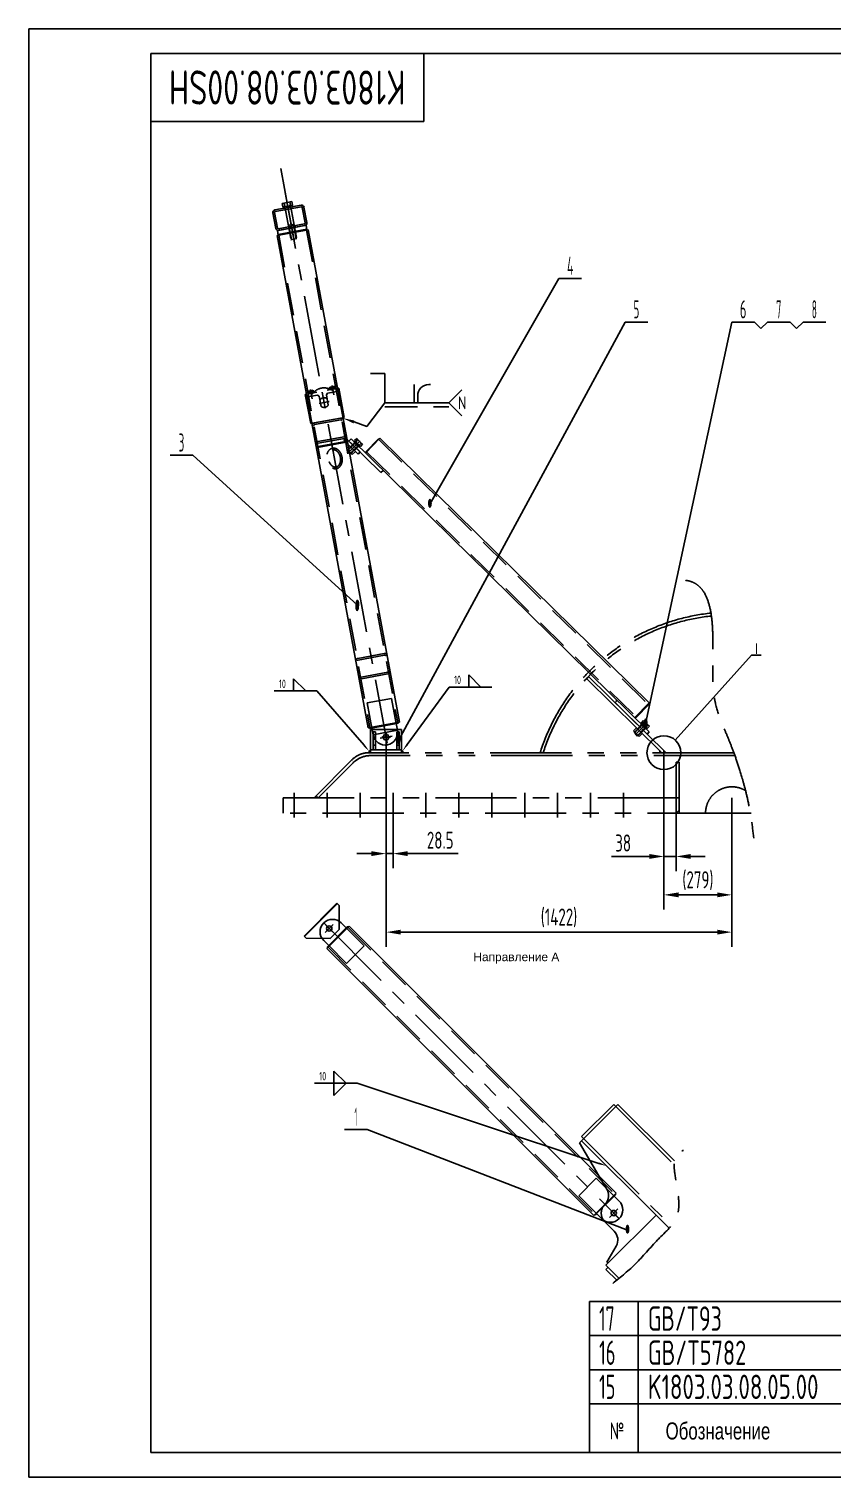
# Model space of a CAD drawing. Header units: millimetres. Extents: x 0 to 8400, y 0 to 5940.
# Drawn here: x 0 to 3296, y 0 to 5940 of the extents above; entities that cross this region are included whole.
import ezdxf
from ezdxf.enums import TextEntityAlignment as Align

# ---------------------------------------------------------------- set-up
doc = ezdxf.new("R2010")
doc.units = ezdxf.units.MM
doc.header["$LTSCALE"] = 200
for name, pattern in [('F', [0.75, 0.5, -0.25]), ('G', [2, 1.25, -0.25, 0.25, -0.25]), ('K', [2.5, 1.25, -0.25, 0.25, -0.25, 0.25, -0.25])]:
    doc.linetypes.add(name, pattern=pattern)
for name, color, linetype in [('01', 7, 'Continuous'), ('02', 1, 'Continuous'), ('04', 2, 'F'), ('05', 4, 'G'), ('07', 6, 'K'), ('08', 1, 'Continuous'), ('10', 1, 'Continuous'), ('11', 3, 'Continuous'), ('13', 3, 'Continuous')]:
    doc.layers.add(name, color=color, linetype=linetype)
doc.styles.get("Standard").update_dxf_attribs({"font": 'isocp', "width": 0.707, "bigfont": 'intecad.shx'})
doc.dimstyles.new('INTE', dxfattribs={"dimscale": 20, "dimtxt": 3.5, "dimasz": 3, "dimexe": 3, "dimexo": 0, "dimgap": 1, "dimtad": 1, "dimdec": 0, "dimdsep": 46, "dimtxsty": 'Standard', "dimcen": 0, "dimclrd": 1, "dimclre": 1, "dimclrt": 3, "dimaunit": 1, "dimadec": 0, "dimazin": 0, "dimtfac": 1, "dimtmove": 0, "dimatfit": 0, "dimfxl": 1, "dimarcsym": 0})

# ---------------------------------------------------------------- blocks, each defined once
blk = doc.blocks.new('*U2')
at = {"layer": '01'}
for p, q in [((-18, 0), (-18, 16.5)), ((-18, 16.5), (0, 16.5)), ((-18, 10), (0, 10)), ((0, 16.5), (0, 0)), ((0, -16.5), (0, 0)), ((-18, 0), (-18, -16.5)), ((-18, -10), (0, -10)), ((-18, -16.5), (0, -16.5))]:
    blk.add_line(p, q, dxfattribs=at)
at = {"layer": '05'}
blk.add_line((-19.1, 0), (1.1, 0), dxfattribs=at)
blk = doc.blocks.new('*U5')
at = {"layer": '01'}
for p, q in [((-15.1, 5), (-15.1, 0)), ((0, 5), (-15.1, 5)), ((-15.1, 0), (0, 0)), ((0, 0), (-2.9, 5)), ((0, 5), (2.9, 0)), ((0, 5), (15.1, 5)), ((15.1, 0), (0, 0)), ((15.1, 5), (15.1, 0))]:
    blk.add_line(p, q, dxfattribs=at)
at = {"layer": '05'}
blk.add_line((0, 7.1), (0, -2.1), dxfattribs=at)
blk = doc.blocks.new('*U6')
at = {"layer": '01'}
for p, q in [((-12.5, 0), (-12.5, 16.8)), ((-12.5, 16.8), (0, 16.8)), ((0, 10), (-12.5, 10)), ((-12.5, 0), (-12.5, -16.8)), ((0, 16.8), (0, 0)), ((0, 10), (50, 10)), ((0, -16.8), (0, 0)), ((7.5, 10), (7.5, 0)), ((7.5, -10), (7.5, 0)), ((50, 10), (50, 0)), ((50, -10), (50, 0)), ((0, -10), (-12.5, -10)), ((-12.5, -16.8), (0, -16.8)), ((0, -10), (50, -10))]:
    blk.add_line(p, q, dxfattribs=at)
at = {"layer": '02'}
for p, q in [((50, 8), (7.5, 8)), ((50, -8), (7.5, -8))]:
    blk.add_line(p, q, dxfattribs=at)
at = {"layer": '05'}
blk.add_line((-15.6, 0), (53.5, 0), dxfattribs=at)
blk = doc.blocks.new('*D10')
at = {"layer": '08', "color": 1, "lineweight": -2, "ltscale": 1.333333}
for p, q in [((2605.9, 2971.3), (2605.9, 2328.1)), ((2884.9, 2719.8), (2884.9, 2328.1)), ((2665.9, 2388.1), (2824.9, 2388.1))]:
    blk.add_line(p, q, dxfattribs=at)
at = {"layer": '08', "color": 1, "ltscale": 1.333333}
for points in [[(2665.9, 2398.1), (2665.9, 2378.1), (2605.9, 2388.1)], [(2824.9, 2398.1), (2824.9, 2378.1), (2884.9, 2388.1)]]:
    blk.add_solid(points, dxfattribs=at)
at = {"layer": 'Defpoints', "color": 0, "ltscale": 1.333333}
for p in [(2605.9, 2971.3), (2884.9, 2719.8), (2884.9, 2388.1)]:
    blk.add_point(p, dxfattribs=at)
at = {"layer": '08', "color": 3, "ltscale": 1.333333, "insert": (2745.4, 2446.6), "char_height": 70, "attachment_point": 5}
blk.add_mtext('(279)', dxfattribs=at)
blk = doc.blocks.new('*D11')
at = {"layer": '08', "color": 1, "lineweight": -2, "ltscale": 1.333333}
for p, q in [((2605.9, 2971.3), (2605.9, 2485.7)), ((2655.9, 2786.3), (2655.9, 2485.7)), ((2545.9, 2545.7), (2391.5, 2545.7)), ((2655.9, 2545.7), (2605.9, 2545.7)), ((2715.9, 2545.7), (2775.9, 2545.7))]:
    blk.add_line(p, q, dxfattribs=at)
at = {"layer": '08', "color": 1, "ltscale": 1.333333}
for points in [[(2545.9, 2555.7), (2545.9, 2535.7), (2605.9, 2545.7)], [(2715.9, 2555.7), (2715.9, 2535.7), (2655.9, 2545.7)]]:
    blk.add_solid(points, dxfattribs=at)
at = {"layer": 'Defpoints', "color": 0, "ltscale": 1.333333}
for p in [(2605.9, 2971.3), (2655.9, 2786.3), (2605.9, 2545.7)]:
    blk.add_point(p, dxfattribs=at)
at = {"layer": '08', "color": 3, "ltscale": 1.333333, "insert": (2438.7, 2600.7), "char_height": 70, "attachment_point": 5}
blk.add_mtext('38', dxfattribs=at)
blk = doc.blocks.new('*U13', base_point=(4746.3, 796.5))
at = {"layer": '01'}
for points in [[(3625.3, 1185.9), (3675.3, 1135.9), (3625.3, 1135.9)], [(3625.3, 1085.9), (3675.3, 1135.9), (3625.3, 1135.9)]]:
    blk.add_lwpolyline(points, close=True, dxfattribs=at)
at = {"layer": '02'}
blk.add_lwpolyline([(4713.1, 807.5), (3720.3, 1135.9), (3545.3, 1135.9)], dxfattribs=at)
blk.add_lwpolyline([(4746.3, 796.5, 0, 8, 0), (4713.1, 807.5, 8, 8, 0)], format="xyseb", dxfattribs=at)
at = {"layer": '13', "width": 0.707}
blk.add_text('10', height=35, dxfattribs=at).set_placement((3565.3, 1147.4))
blk = doc.blocks.new('*U14', base_point=(1443.9, 2796.7))
at = {"layer": '01'}
blk.add_lwpolyline([(1716.8, 3110.7), (1766.8, 3060.7), (1716.8, 3060.7)], close=True, dxfattribs=at)
at = {"layer": '02'}
blk.add_lwpolyline([(1464.5, 2825), (1636.8, 3060.7), (1811.8, 3060.7)], dxfattribs=at)
blk.add_lwpolyline([(1443.9, 2796.7, 0, 8, 0), (1464.5, 2825, 8, 8, 0)], format="xyseb", dxfattribs=at)
at = {"layer": '13', "width": 0.707}
blk.add_text('10', height=35, dxfattribs=at).set_placement((1656.8, 3072.2))
blk = doc.blocks.new('*U15', base_point=(1310.4, 2795.1))
at = {"layer": '01'}
blk.add_lwpolyline([(998, 3094.7), (1048, 3044.7), (998, 3044.7)], close=True, dxfattribs=at)
at = {"layer": '02'}
blk.add_lwpolyline([(1287.4, 2821.5), (1093, 3044.7), (918, 3044.7)], dxfattribs=at)
blk.add_lwpolyline([(1310.4, 2795.1, 0, 8, 0), (1287.4, 2821.5, 8, 8, 0)], format="xyseb", dxfattribs=at)
at = {"layer": '13', "width": 0.707}
blk.add_text('10', height=35, dxfattribs=at).set_placement((938, 3056.2))
blk = doc.blocks.new('*D16')
at = {"layer": '08', "color": 1, "lineweight": -2, "ltscale": 1.333333}
for p, q in [((1465.7, 2971.3), (1465.7, 2175.2)), ((2884.9, 2698.3), (2884.9, 2175.2)), ((1525.7, 2235.2), (2824.9, 2235.2))]:
    blk.add_line(p, q, dxfattribs=at)
at = {"layer": '08', "color": 1, "ltscale": 1.333333}
for points in [[(1525.7, 2245.2), (1525.7, 2225.2), (1465.7, 2235.2)], [(2824.9, 2245.2), (2824.9, 2225.2), (2884.9, 2235.2)]]:
    blk.add_solid(points, dxfattribs=at)
at = {"layer": 'Defpoints', "color": 0, "ltscale": 1.333333}
for p in [(1465.7, 2971.3), (2884.9, 2698.3), (2884.9, 2235.2)]:
    blk.add_point(p, dxfattribs=at)
at = {"layer": '08', "color": 3, "ltscale": 1.333333, "insert": (2175.3, 2293.7), "char_height": 70, "attachment_point": 5}
blk.add_mtext('(1422)', dxfattribs=at)
blk = doc.blocks.new('*D17')
at = {"layer": '08', "color": 1, "lineweight": -2, "ltscale": 1.333333}
for p, q in [((1465.7, 3035), (1465.7, 2497.3)), ((1494.2, 2723.3), (1494.2, 2497.3)), ((1405.7, 2557.3), (1345.7, 2557.3)), ((1465.7, 2557.3), (1494.2, 2557.3)), ((1554.2, 2557.3), (1761.5, 2557.3))]:
    blk.add_line(p, q, dxfattribs=at)
at = {"layer": '08', "color": 1, "ltscale": 1.333333}
for points in [[(1405.7, 2567.3), (1405.7, 2547.3), (1465.7, 2557.3)], [(1554.2, 2567.3), (1554.2, 2547.3), (1494.2, 2557.3)]]:
    blk.add_solid(points, dxfattribs=at)
at = {"layer": 'Defpoints', "color": 0, "ltscale": 1.333333}
for p in [(1465.7, 3035), (1494.2, 2723.3), (1494.2, 2557.3)]:
    blk.add_point(p, dxfattribs=at)
at = {"layer": '08', "color": 3, "ltscale": 1.333333, "insert": (1687.9, 2612.3), "char_height": 70, "attachment_point": 5}
blk.add_mtext('28.5', dxfattribs=at)
blk = doc.blocks.new('*U63')
at = {"layer": '01'}
for p, q in [((-18.3, 6), (-18.3, 0)), ((0, 6), (-18.3, 6)), ((-18.3, 0), (0, 0)), ((0, 0), (-3.5, 6)), ((0, 6), (3.5, 0)), ((0, 6), (18.3, 6)), ((18.3, 0), (0, 0)), ((18.3, 6), (18.3, 0))]:
    blk.add_line(p, q, dxfattribs=at)
at = {"layer": '05'}
blk.add_line((0, 8.1), (0, -2.1), dxfattribs=at)
blk = doc.blocks.new('*U64', base_point=(251.96, 168.31))
at = {"layer": '01'}
for p, q in [((251.96, 168.31), (251.96, 182.31)), ((195.96, 168.31), (251.96, 168.31))]:
    blk.add_line(p, q, dxfattribs=at)
blk = doc.blocks.new('*U65')
at = {"layer": '01'}
for points in [[(415, 292), (25, 292)], [(25, 292), (25, 5)], [(25, 5), (415, 5)]]:
    blk.add_lwpolyline(points, dxfattribs=at)
at = {"layer": '02'}
for points in [[(420, 297), (0, 297)], [(0, 297), (0, 0)], [(0, 0), (420, 0)]]:
    blk.add_lwpolyline(points, dxfattribs=at)
blk = doc.blocks.new('*U82')
at = {"layer": '01'}
for p, q in [((0, -140), (0, 0)), ((2400, -140), (2400, 0))]:
    blk.add_line(p, q, dxfattribs=at)
at = {"layer": '02'}
for p, q in [((0, 0), (200, 0)), ((200, -140), (200, 0)), ((200, 0), (1040, 0)), ((1040, -140), (1040, 0)), ((1040, 0), (1820, 0)), ((1820, -140), (1820, 0)), ((1820, 0), (2020, 0)), ((2020, -140), (2020, 0)), ((2020, 0), (2400, 0))]:
    blk.add_line(p, q, dxfattribs=at)
blk = doc.blocks.new('*U83')
at = {"layer": '01'}
for p, q in [((0, -140), (0, 0)), ((2400, -140), (2400, 0))]:
    blk.add_line(p, q, dxfattribs=at)
at = {"layer": '02'}
for p, q in [((0, 0), (200, 0)), ((200, -140), (200, 0)), ((200, 0), (1040, 0)), ((1040, -140), (1040, 0)), ((1040, 0), (1820, 0)), ((1820, -140), (1820, 0)), ((1820, 0), (2020, 0)), ((2020, -140), (2020, 0)), ((2020, 0), (2400, 0))]:
    blk.add_line(p, q, dxfattribs=at)
blk = doc.blocks.new('*U84')
at = {"layer": '01'}
for p, q in [((0, -140), (0, 0)), ((0, 0), (200, 0)), ((200, 0), (1040, 0)), ((1040, 0), (1820, 0)), ((1820, 0), (2020, 0)), ((2020, 0), (2400, 0)), ((2400, -140), (2400, 0))]:
    blk.add_line(p, q, dxfattribs=at)
at = {"layer": '02'}
for p, q in [((200, -140), (200, 0)), ((1040, -140), (1040, 0)), ((1820, -140), (1820, 0)), ((2020, -140), (2020, 0))]:
    blk.add_line(p, q, dxfattribs=at)

msp = doc.modelspace()

# ---------------------------------------------------------------- hatches: boundary and pattern name
at = {"layer": '10', "ltscale": 1.333333}
h = msp.add_hatch(color=256, dxfattribs=at)
h.paths.add_polyline_path([(1383.8, 4207.3), (1386, 4205.2), (1383.9, 4203.1)])
h.paths.add_polyline_path([(1433.6, 4257.9), (1437.8, 4258), (1435.7, 4255.8)])
h.paths.add_polyline_path([(1451, 4127.3), (1453.1, 4129.4), (1455.2, 4127.3)])
h = msp.add_hatch(color=256, dxfattribs=at)
h.paths.add_polyline_path([(2413.8, 3185.3), (2411.7, 3183.1), (2411.7, 3187.4)])
h.paths.add_polyline_path([(2488.7, 3117.3), (2490.8, 3119.5), (2492.9, 3117.4)])
h.paths.add_polyline_path([(2540.5, 3170.1), (2542.6, 3172.3), (2542.7, 3168)])
h = msp.add_hatch(color=256, dxfattribs=at)
h.paths.add_polyline_path([(1539.2, 2971.3), (1529.2, 2981.5), (1529.2, 2971.3)])
h.paths.add_polyline_path([(1392.2, 2971.2, -0.010476), (1396.3, 2971.3), (1402.2, 2971.3), (1402.2, 2981.5)])
h = msp.add_hatch(color=256, dxfattribs=at)
h.paths.add_polyline_path([(2605.8, 2979.8), (2605.9, 2971.3), (2614.5, 2971.3)])
h.paths.add_polyline_path([(2588.8, 2971.3), (2597.4, 2971.3), (2588.7, 2979.8)])
h = msp.add_hatch(color=256, dxfattribs=at)
h.paths.add_polyline_path([(1309.4, 2255.1), (1311.5, 2257.2), (1307.3, 2257.2)])
h.paths.add_polyline_path([(1225.3, 2170.9), (1227.4, 2173.1), (1225.3, 2175.2)])
h = msp.add_hatch(color=256, dxfattribs=at)
h.paths.add_polyline_path([(2406.8, 1157.7), (2406.8, 1161.9), (2404.7, 1159.8)])
h.paths.add_polyline_path([(2322.7, 1077.8), (2320.6, 1075.6), (2324.8, 1075.6)])

# ---------------------------------------------------------------- linework, layer by layer
at = {"ltscale": 1.333333}
for p, q in [((1018.2, 5092.9), (1146, 5116.6)), ((1019.6, 5113), (1137.6, 5134.8)), ((1019.6, 5113), (1023.1, 5093.8)), ((1022.5, 5097.2), (1140.5, 5119.1)), ((1137.6, 5134.8), (1141.1, 5115.7)), ((1146, 5116.6), (1520.4, 3097)), ((1018.2, 5092.9), (1392.5, 3073.3)), ((1179, 4225.7), (1306.8, 4249.4)), ((1183.9, 4226.6), (1184.5, 4223.1)), ((1184.5, 4223.1), (1302.5, 4245)), ((1301.9, 4248.4), (1302.5, 4245)), ((1305.2, 4257.9), (1359.1, 4205)), ((1309, 4237.4), (1350.7, 4196.4)), ((1359.1, 4205), (1350.7, 4196.4)), ((2289.3, 3274), (2297.7, 3282.6)), ((2289.3, 3274), (2597.4, 2971.2)), ((2297.7, 3282.6), (2614.5, 2971.3)), ((1392.5, 3073.3), (1520.4, 3097)), ((1398.1, 3070.8), (1516.1, 3092.6)), ((1512.4, 3063), (1507.2, 3091)), ((1516.1, 3092.6), (1515.4, 3096.1)), ((1398.1, 3070.8), (1397.5, 3074.2)), ((1402.2, 3066.5), (1402.2, 2971.3)), ((1412.1, 3044.4), (1406.9, 3072.4)), ((1412.1, 3044.4), (1512.4, 3063)), ((1459.4, 3046), (1453, 3035)), ((1459.4, 3024), (1453, 3035)), ((1459.4, 3046), (1472.1, 3046)), ((1472.1, 3046), (1478.4, 3035)), ((1472.1, 3024), (1478.4, 3035)), ((1529.2, 3066.5), (1529.2, 2971.3)), ((1459.4, 3024), (1472.1, 3024)), ((2588.8, 2971.3), (2588.7, 2979.8)), ((2605.9, 2971.3), (2597.4, 2971.2)), ((2605.9, 2971.3), (2605.8, 2979.8)), ((1129.1, 2219), (1263.4, 2353.4)), ((1265.6, 2351.3), (1131.2, 2216.9)), ((1272.6, 2344.2), (1273, 2245.5)), ((1138.3, 2209.8), (1236.9, 2209.5)), ((1236.9, 2209.5), (1273, 2245.5)), ((2268.2, 1379.7), (2259, 1370.5)), ((2259, 1370.5), (2339.4, 1235)), ((2268.2, 1379.7), (2573.7, 1074.2)), ((2573.7, 1074.2), (2376.4, 876.9)), ((2363.7, 1046.6), (2401.9, 1008.5)), ((2371.5, 881.9), (2409.7, 947.2)), ((2371.5, 881.9), (2376.4, 876.9))]:
    msp.add_line(p, q, dxfattribs=at)
for centre in [(1465.7, 3035), (1465.7, 3035), (1232.3, 2250.1), (2399.8, 1082.7)]:
    msp.add_circle(centre, 11, dxfattribs=at)
for centre, radius, start, end in [((1462.3, 3053.7), 51, 190.5, 10.5), ((2366.2, 972.8), 50.5, 329.64089, 45)]:
    msp.add_arc(centre, radius, start, end, dxfattribs=at)
at = {"layer": '01', "ltscale": 1.333333}
for p, q in [((1059.3, 5228.1), (1039.8, 5224.5)), ((1059.3, 5228.1), (1078.7, 5231.7)), ((1073.8, 5215.6), (1071.1, 5230.3)), ((1078.7, 5231.7), (1081.4, 5217)), ((1001, 5185.8), (1012.8, 5121.9)), ((1019.7, 5123.2), (1007.9, 5187.1)), ((1039.8, 5224.5), (1042.6, 5209.8)), ((1042.6, 5209.8), (1062, 5213.4)), ((1050.2, 5211.2), (1047.5, 5226)), ((1081.4, 5217), (1062, 5213.4)), ((1133.8, 5144.3), (1121.9, 5208.2)), ((1140.7, 5145.6), (1128.8, 5209.5)), ((1460.7, 4526.4), (1402.3, 4526.4)), ((1460.7, 4406.2), (1460.7, 4526.4)), ((1580.7, 4481.2), (1580.7, 4406.2)), ((1311.2, 4225.4), (1316.1, 4230.4)), ((1341, 4246.5), (1312.7, 4217.6)), ((1337.5, 4243), (1312.7, 4217.6)), ((1312.7, 4217.6), (1320.7, 4225.8)), ((1313.4, 4249.8), (1321.9, 4258.4)), ((1313.4, 4249.8), (1444.7, 4120.9)), ((1316.1, 4230.4), (1327.9, 4218.8)), ((1355.3, 4232.5), (1320.3, 4196.8)), ((1321.9, 4258.4), (2545.1, 3056.3)), ((1339.6, 4207.3), (1327.9, 4218.8)), ((1332.7, 4247.7), (1344.7, 4235.9)), ((1335.8, 4241.2), (1342.9, 4234.2)), ((1345, 4260.2), (1336.2, 4251.3)), ((1336.2, 4251.3), (1348.2, 4239.5)), ((1341, 4246.5), (1349.8, 4255.4)), ((1350.1, 4227.2), (1342.9, 4234.2)), ((1356.6, 4224.2), (1344.7, 4235.9)), ((1356.9, 4248.4), (1345, 4260.2)), ((1360.1, 4227.8), (1348.2, 4239.5)), ((1355.3, 4232.5), (1364.1, 4241.4)), ((1356.9, 4248.4), (1368.9, 4236.7)), ((1368.9, 4236.7), (1360.1, 4227.8)), ((1381.1, 4200.2), (1440.6, 4260.8)), ((1383.8, 4207.3), (1433.6, 4257.9)), ((1437.8, 4258), (1433.6, 4257.9)), ((1433.6, 4257.9), (1435.7, 4255.8)), ((1440.6, 4260.8), (2545.5, 3175.1)), ((1440.6, 4260.8), (2545.5, 3175.1)), ((1315.2, 4206), (1314.7, 4206.5)), ((1315.2, 4206), (1327, 4194.4)), ((1320.3, 4196.8), (1315.7, 4201.4)), ((1322.4, 4199), (1335, 4211.8)), ((1327, 4194.4), (1339.6, 4207.3)), ((1383.8, 4207.3), (1386, 4205.2)), ((1383.9, 4203.1), (1383.8, 4207.3)), ((1444.7, 4120.9), (1453.1, 4129.4)), ((1451, 4127.3), (1455.2, 4127.3)), ((2405.4, 3176.7), (2413.8, 3185.3)), ((2536.7, 3047.8), (2405.4, 3176.7)), ((2411.7, 3183.1), (2411.7, 3187.4)), ((2485.9, 3114.5), (2545.5, 3175.1)), ((2492.9, 3117.4), (2542.7, 3168)), ((2542.7, 3168), (2540.5, 3170.1)), ((2542.6, 3172.3), (2542.7, 3168)), ((2488.7, 3117.3), (2492.9, 3117.4)), ((2492.9, 3117.4), (2490.8, 3119.5)), ((1402.2, 3066.5), (1408, 3066.5)), ((1511.8, 3066.5), (1529.2, 3066.5)), ((2536.7, 3047.8), (2545.1, 3056.3)), ((1402.2, 2971.3), (1529.2, 2971.3)), ((1263.4, 2353.4), (1272.6, 2344.2)), ((1281.8, 2272.8), (1302.3, 2252.3)), ((1302.3, 2252.3), (1307.3, 2257.2)), ((1314.3, 2260), (1304.4, 2250.1)), ((1311.5, 2257.2), (1307.3, 2257.2)), ((1307.3, 2257.2), (1309.4, 2255.1)), ((1314.3, 2260), (2409.7, 1164.7)), ((1129.1, 2219), (1138.3, 2209.8)), ((1230.2, 2180.1), (1209.7, 2200.6)), ((1232.3, 2178), (1222.4, 2168.1)), ((1222.4, 2168.1), (2317.7, 1072.8)), ((1230.2, 2180.1), (1225.3, 2175.2)), ((1225.3, 2175.2), (1225.3, 2170.9)), ((1225.3, 2175.2), (1227.4, 2173.1)), ((2317.7, 1072.8), (2409.7, 1164.7)), ((2409.7, 1164.7), (2399.8, 1154.8)), ((2401.9, 1152.7), (2406.8, 1157.7)), ((2422.4, 1132.2), (2401.9, 1152.7)), ((2406.8, 1157.7), (2404.7, 1159.8)), ((2406.8, 1161.9), (2406.8, 1157.7)), ((2327.6, 1082.7), (2317.7, 1072.8)), ((2324.8, 1075.6), (2320.6, 1075.6)), ((2324.8, 1075.6), (2322.7, 1077.8)), ((2329.8, 1080.6), (2324.8, 1075.6)), ((2329.8, 1080.6), (2350.3, 1060.1))]:
    msp.add_line(p, q, dxfattribs=at)
at = {"layer": '01', "color": 7, "linetype": 'Continuous', "ltscale": 1.333333}
for p, q in [((1009, 5197.5), (1117.2, 5217.5)), ((1010.3, 5190.6), (1118.4, 5210.6)), ((1023.2, 5120.8), (1131.4, 5140.8)), ((1024.5, 5113.9), (1132.7, 5133.9)), ((1230.2, 2180.1), (1302.3, 2252.3)), ((1232.3, 2178), (1304.4, 2250.1)), ((2329.8, 1080.6), (2401.9, 1152.7))]:
    msp.add_line(p, q, dxfattribs=at)
at = {"layer": '01'}
for p, q in [((2300, 300), (4700, 300)), ((2300, 300), (2300, 100)), ((2500, 300), (2500, 100))]:
    msp.add_line(p, q, dxfattribs=at)
at = {"layer": '01', "ltscale": 1.333333}
msp.add_lwpolyline([(1595.7, 4406.2), (1595.7, 4436.2, -0.414214), (1640.7, 4481.2), (1648.2, 4481.2)], format="xyb", dxfattribs=at)
for centre in [(1232.3, 2250.1), (2399.8, 1082.7)]:
    msp.add_circle(centre, 11, dxfattribs=at)
at = {"layer": '01', "color": 7, "linetype": 'Continuous', "ltscale": 1.333333}
for centre, radius, start, end in [((1010.8, 5187.6), 10, 100.5, 190.5), ((1010.8, 5187.6), 3, 100.5, 190.5), ((1119, 5207.7), 10, 10.5, 100.5), ((1119, 5207.7), 3, 10.5, 100.5), ((1022.7, 5123.7), 10, 190.5, 280.5), ((1022.7, 5123.7), 3, 190.5, 280.5), ((1130.8, 5143.8), 3, 280.5, 10.5), ((1130.8, 5143.8), 10, 280.5, 10.5)]:
    msp.add_arc(centre, radius, start, end, dxfattribs=at)
at = {"layer": '01', "ltscale": 1.333333}
for centre, start, end in [((1245.8, 2236.7), 45, 225), ((2386.3, 1096.1), 225, 45), ((2399.8, 1082.7), 214.26455, 225)]:
    msp.add_arc(centre, 51, start, end, dxfattribs=at)
at = {"layer": '02', "ltscale": 1.333333}
for p, q in [((1645.5, 3990.4), (2174.9, 4916.7)), ((2267.9, 4916.7), (2174.9, 4916.7)), ((1517.2, 3021.3), (2446.7, 4737.8)), ((2446.7, 4737.8), (2539.7, 4737.8)), ((2531, 3089.3), (2884.8, 4737.8)), ((2884.8, 4737.8), (2977.8, 4737.8)), ((2977.8, 4737.8), (3004.3, 4711.3)), ((3004.3, 4711.3), (3030.8, 4737.8)), ((3030.8, 4737.8), (3123.8, 4737.8)), ((3123.8, 4737.8), (3150.3, 4711.3)), ((3150.3, 4711.3), (3176.8, 4737.8)), ((3176.8, 4737.8), (3269.8, 4737.8)), ((1307.4, 4209.5), (1337.2, 4239.8)), ((1318.8, 4198.2), (1348.6, 4228.6)), ((672.5, 4191.5), (579.5, 4191.5)), ((1348, 3576.8), (672.5, 4191.5)), ((2652.3, 3022.9), (2965.6, 3371)), ((2965.6, 3371), (3005.6, 3371)), ((1388.1, 1425.6), (1295.1, 1425.6)), ((2456.5, 1012.9), (1388.1, 1425.6))]:
    msp.add_line(p, q, dxfattribs=at)
for points in [[(1776.2, 4459.2), (1723.2, 4406.2), (1776.2, 4353.1)], [(1334.1, 4327.8), (1386.3, 4309.7), (1460.7, 4406.2), (1723.2, 4406.2)]]:
    msp.add_lwpolyline(points, dxfattribs=at)
msp.add_lwpolyline([(1284.5, 4344.9, 0, 12, 0), (1334.1, 4327.8, 12, 12, 0)], format="xyseb", dxfattribs=at)
msp.add_circle((2605.9, 2971.3), 69.4, dxfattribs=at)
at = {"layer": '04', "color": 2, "linetype": 'F', "ltscale": 1.333333}
for p, q in [((1050.2, 5211.2), (1075.3, 5075.6)), ((1073.8, 5215.6), (1098.9, 5080)), ((1064.4, 5134.6), (1076.2, 5136.8)), ((1077.7, 5076), (1066.8, 5135)), ((1088, 5139), (1076.2, 5136.8)), ((1096.6, 5079.5), (1085.6, 5138.5)), ((1075.3, 5075.6), (1087.1, 5077.8)), ((1098.9, 5080), (1087.1, 5077.8)), ((1156.6, 4456), (1146.8, 4454.2)), ((1156.6, 4456), (1166.4, 4457.9)), ((1163.9, 4449.8), (1162.5, 4457.1)), ((1166.4, 4457.9), (1167.8, 4450.5)), ((1223.4, 4457.7), (1271.6, 4466.6)), ((1245.1, 4472.4), (1235.2, 4470.6)), ((1235.2, 4470.6), (1236.6, 4463.2)), ((1236.6, 4463.2), (1246.5, 4465.1)), ((1246.5, 4465.1), (1237.4, 4463.4)), ((1237.4, 4463.4), (1238, 4460.3)), ((1238, 4460.3), (1247, 4462)), ((1240.6, 4464), (1239.2, 4471.4)), ((1247, 4462), (1244.7, 4464.7)), ((1245.1, 4472.4), (1254.9, 4474.3)), ((1256.3, 4466.9), (1246.5, 4465.1)), ((1246.5, 4465.1), (1255.5, 4466.7)), ((1246.5, 4465.1), (1248.8, 4462.4)), ((1256.1, 4463.7), (1247, 4462)), ((1252.4, 4466.2), (1251, 4473.5)), ((1254.9, 4474.3), (1256.3, 4466.9)), ((1255.5, 4466.7), (1256.1, 4463.7)), ((1293.8, 4346.6), (1271.6, 4466.6)), ((1133.9, 4441.1), (1182.1, 4450)), ((1156.2, 4321.1), (1133.9, 4441.1)), ((1136.1, 4429.3), (1184.3, 4438.2)), ((1146.8, 4454.2), (1148.1, 4446.8)), ((1148.1, 4446.8), (1158, 4448.7)), ((1158, 4448.7), (1148.9, 4447)), ((1148.9, 4447), (1149.5, 4443.9)), ((1149.5, 4443.9), (1158.5, 4445.6)), ((1152.1, 4447.6), (1150.7, 4455)), ((1158, 4448.7), (1156.8, 4445.3)), ((1167.8, 4450.5), (1158, 4448.7)), ((1158, 4448.7), (1167, 4450.3)), ((1158.5, 4445.6), (1159.7, 4449)), ((1167.6, 4447.3), (1158.5, 4445.6)), ((1167, 4450.3), (1167.6, 4447.3)), ((1191.3, 4433.4), (1184.3, 4438.2)), ((1191.3, 4433.4), (1199, 4391.9)), ((1191.4, 4403.9), (1231.5, 4411.3)), ((1220.8, 4438.9), (1225.6, 4445.9)), ((1220.8, 4438.9), (1228.5, 4397.4)), ((1225.6, 4445.9), (1273.8, 4454.8)), ((1156.2, 4321.1), (1293.8, 4346.6)), ((1170.9, 4323.8), (1279.1, 4343.9)), ((1172.2, 4317), (1280.4, 4337)), ((1172.2, 4317), (1280.4, 4337)), ((1302.3, 2252.3), (1375.9, 2178.7)), ((1303.7, 2106.6), (1230.2, 2180.1)), ((1375.9, 2178.7), (1303.7, 2106.6)), ((2328.3, 1226.2), (2256.2, 1154.1)), ((2401.9, 1152.7), (2328.3, 1226.2)), ((2256.2, 1154.1), (2329.8, 1080.6))]:
    msp.add_line(p, q, dxfattribs=at)
at = {"layer": '04', "ltscale": 1.333333}
for p, q in [((1139.2, 5115.3), (1513.5, 3095.7)), ((1025.1, 5094.2), (1399.4, 3074.6)), ((1460.7, 4390.4), (1723.2, 4390.4)), ((1185.1, 4247.1), (1293.3, 4267.2)), ((1186.4, 4240.3), (1294.6, 4260.3)), ((1293.6, 4252.5), (1295.7, 4258.9)), ((1293.6, 4252.5), (1309, 4237.4)), ((1299.9, 4263.1), (1295.7, 4258.9)), ((1299.9, 4263.1), (1305.2, 4257.9)), ((1303.5, 4217.5), (1311.2, 4225.4)), ((1303.5, 4217.5), (1314.7, 4206.5)), ((1312.7, 4217.6), (1306, 4210.9)), ((1435.7, 4255.8), (2540.5, 3170.1)), ((1306, 4210.9), (1313.1, 4203.9)), ((1313.1, 4203.9), (1315.7, 4201.4)), ((1386, 4205.2), (2490.8, 3119.5)), ((1349.9, 3358.3), (1458, 3378.3)), ((1351.2, 3351.4), (1459.3, 3371.5)), ((1364.1, 3281.6), (1472.3, 3301.6)), ((1365.4, 3274.7), (1473.5, 3294.8)), ((1387.9, 3175.1), (1488.2, 3193.7)), ((1387.9, 3175.1), (1406.9, 3072.4)), ((1507.2, 3091), (1488.2, 3193.7)), ((1408, 3066.5), (1511.8, 3066.5)), ((1412.2, 3056.5), (1412.2, 2983.5)), ((1412.2, 3056.5), (1422.2, 3056.5)), ((1422.2, 3056.5), (1422.2, 2983.5)), ((1509.2, 3056.5), (1519.2, 3056.5)), ((1509.2, 3056.5), (1509.2, 2983.5)), ((1519.2, 3056.5), (1519.2, 2983.5)), ((2497.6, 3069.3), (2506, 3077.9)), ((2506, 3077.9), (2514.4, 3086.5)), ((2513.3, 3053.9), (2521.7, 3062.5)), ((2521.7, 3062.5), (2530.1, 3071)), ((1402.2, 2983.5), (1529.2, 2983.5)), ((1412.2, 3002.5), (1422.2, 3002.5)), ((1509.2, 3002.5), (1519.2, 3002.5)), ((1309.4, 2255.1), (2404.7, 1159.8)), ((1227.4, 2173.1), (2322.7, 1077.8)), ((2339.4, 1235), (2371.5, 1180.8)), ((2327.6, 1082.7), (2399.8, 1154.8))]:
    msp.add_line(p, q, dxfattribs=at)
at = {"layer": '04', "color": 2, "linetype": 'F', "ltscale": 1.333333}
for centre, radius, start, end in [((1211.4, 4407.3), 60.5, 46.20153, 154.79847), ((1211.3, 4407.6), 20, 51.83397, 149.01484), ((1211.3, 4407.6), 20, 231.98516, 329.16603), ((1280.9, 4334.1), 10, 10.5, 100.5), ((1280.9, 4334.1), 10, 10.5, 100.5), ((1280.9, 4334.1), 3, 10.5, 100.5), ((1280.9, 4334.1), 3, 10.5, 100.5), ((1172.8, 4314), 10, 100.5, 190.5), ((1172.8, 4314), 10, 100.5, 190.5), ((1172.8, 4314), 3, 100.5, 190.5), ((1172.8, 4314), 3, 100.5, 190.5)]:
    msp.add_arc(centre, radius, start, end, dxfattribs=at)
at = {"layer": '04', "ltscale": 1.333333}
for centre, radius, start, end in [((1184.6, 4250.1), 10, 190.5, 280.5), ((1184.6, 4250.1), 3, 190.5, 280.5), ((1292.8, 4270.1), 3, 280.5, 10.5), ((1292.8, 4270.1), 10, 280.5, 10.5), ((1351.7, 3348.5), 10, 100.5, 190.5), ((1351.7, 3348.5), 3, 100.5, 190.5), ((1459.9, 3368.5), 10, 10.5, 100.5), ((1459.9, 3368.5), 3, 10.5, 100.5), ((1363.6, 3284.5), 10, 190.5, 280.5), ((1363.6, 3284.5), 3, 190.5, 280.5), ((1471.7, 3304.6), 3, 280.5, 10.5), ((1471.7, 3304.6), 10, 280.5, 10.5), ((2327.6, 1154.8), 51, 315, 30.666), ((2399.8, 1082.7), 51, 135, 214.26455)]:
    msp.add_arc(centre, radius, start, end, dxfattribs=at)
msp.add_ellipse((1253.8, 4178.3), major_axis=(-7.8, 42), ratio=0.73889, dxfattribs=at)
msp.add_open_spline([(1247.3, 4213.4), (1245.7, 4213.1), (1244.1, 4212.5), (1241, 4210.9), (1239.5, 4209.8), (1236.6, 4207), (1235.3, 4205.4), (1233, 4201.6), (1231.9, 4199.4), (1230.3, 4194.7), (1229.7, 4192.1), (1228.9, 4186.8), (1228.8, 4184), (1229, 4178.4), (1229.3, 4175.5), (1230.5, 4169.9), (1231.3, 4167.1), (1233.4, 4161.9), (1234.6, 4159.5), (1237.4, 4155), (1239, 4152.9), (1242.3, 4149.4), (1244.1, 4147.9), (1247.6, 4145.5), (1249.5, 4144.5), (1253.1, 4143.3), (1254.9, 4142.9), (1258.3, 4142.8), (1260, 4143), (1263.3, 4143.9), (1264.8, 4144.5), (1267.9, 4146.5), (1269.4, 4147.7), (1272.1, 4150.7), (1273.4, 4152.5), (1275.5, 4156.6), (1276.5, 4158.9), (1277.9, 4163.8), (1278.4, 4166.4), (1278.9, 4171.9), (1278.9, 4174.7), (1278.5, 4180.3), (1278, 4183.2), (1276.6, 4188.7), (1275.7, 4191.4), (1273.4, 4196.5), (1272.1, 4198.8), (1269.1, 4203.1), (1267.5, 4205), (1264.1, 4208.3), (1262.3, 4209.7), (1258.6, 4211.8), (1256.8, 4212.5), (1253.2, 4213.5), (1251.5, 4213.7), (1249, 4213.6), (1248.1, 4213.5), (1247.3, 4213.4)], degree=3, knots=[0, 0, 0, 0, 0.228596, 0.228596, 0.457192, 0.457192, 0.685788, 0.685788, 0.914384, 0.914384, 1.142979, 1.142979, 1.371575, 1.371575, 1.600171, 1.600171, 1.828767, 1.828767, 2.057363, 2.057363, 2.285959, 2.285959, 2.514555, 2.514555, 2.743151, 2.743151, 2.971747, 2.971747, 3.200342, 3.200342, 3.428938, 3.428938, 3.657534, 3.657534, 3.88613, 3.88613, 4.114726, 4.114726, 4.343322, 4.343322, 4.571918, 4.571918, 4.800514, 4.800514, 5.02911, 5.02911, 5.257706, 5.257706, 5.486301, 5.486301, 5.714897, 5.714897, 5.943493, 5.943493, 6.172089, 6.172089, 6.283185, 6.283185, 6.283185, 6.283185], dxfattribs=at)
at = {"layer": '05', "ltscale": 1.333333}
for p, q in [((1033.4, 5367.8), (1470.2, 3010.7)), ((1051.7, 5268.8), (1087.9, 5073.7)), ((1058.7, 5231.2), (1087.8, 5074.3)), ((1155.7, 4460.8), (1162.7, 4423.1)), ((1244.2, 4477.2), (1251.2, 4439.5)), ((1359.1, 4250.6), (1310.6, 4201.3)), ((1314.5, 4205.2), (1328.6, 4219.6)), ((1340.2, 4231.4), (1323.7, 4214.6)), ((1328.3, 4219.3), (1353.9, 4245.3)), ((1441.5, 3030.5), (1490, 3039.5)), ((1447.7, 3035), (1483.7, 3035)), ((1465.7, 3053), (1465.7, 3017)), ((2498.1, 3054.2), (2520.1, 3076.6)), ((2505.9, 3062.1), (2531.4, 3088.1)), ((1465.7, 3017), (1465.7, 2971.3)), ((1088.9, 2806.8), (1088.9, 2705.2)), ((1224, 2806.8), (1224, 2705.2)), ((1359.1, 2806.8), (1359.1, 2705.2)), ((1494.2, 2806.8), (1494.2, 2705.2)), ((1629.3, 2806.8), (1629.3, 2705.2)), ((1764.4, 2806.8), (1764.4, 2705.2)), ((1899.5, 2806.8), (1899.5, 2705.2)), ((2034.6, 2806.8), (2034.6, 2705.2)), ((2169.7, 2806.8), (2169.7, 2705.2)), ((2304.8, 2806.8), (2304.8, 2705.2)), ((2439.9, 2806.8), (2439.9, 2705.2)), ((1209.7, 2272.8), (2422.4, 1060.1)), ((1248.1, 2265.9), (1216, 2233.8)), ((1218.7, 2236.5), (1246, 2263.8)), ((1218.7, 2263.8), (1246, 2236.5)), ((2382.4, 1065.3), (2417.1, 1100.1)), ((2382.4, 1100.1), (2417.1, 1065.3)), ((2414, 1096.9), (2385, 1067.9))]:
    msp.add_line(p, q, dxfattribs=at)
at = {"layer": '07', "ltscale": 1.333333}
for p, q in [((1402.2, 2981.5), (1392.2, 2971.3)), ((2892.9, 2971.3), (1396.3, 2971.3)), ((1529.2, 2981.5), (1539.2, 2971.3)), ((1169.9, 2786.3), (1325.6, 2942)), ((1186.9, 2786.3), (1330.6, 2930)), ((2897.3, 2959.3), (1401.3, 2959.3)), ((2655.9, 2931.9), (2655.9, 2786.3)), ((2655.9, 2931.9), (2667.9, 2931.9)), ((2667.9, 2931.9), (2667.9, 2723.3)), ((1186.9, 2786.3), (1178.4, 2794.8)), ((2667.9, 2786.3), (1042.9, 2786.3)), ((1042.9, 2786.3), (1042.9, 2723.3)), ((1186.9, 2786.3), (1169.9, 2786.3)), ((2667.9, 2735.3), (2655.9, 2723.3)), ((2884.9, 2786.3), (2884.9, 2719.8)), ((2871.7, 2723.3), (1042.9, 2723.3)), ((2871.7, 2723.3), (2940.2, 2723.3)), ((2884.9, 2719.8), (2884.9, 2676.8)), ((2940.2, 2723.3), (2964.1, 2723.3)), ((2268.2, 1379.7), (2417.1, 1528.6)), ((2268.2, 1396.7), (2400.1, 1528.6)), ((2400.1, 1528.6), (2647.8, 1280.9)), ((2417.1, 1528.6), (2648.7, 1296.9)), ((2268.2, 1396.7), (2635.1, 1029.8)), ((2573.7, 1074.2), (2627.3, 1020.7)), ((2376.4, 876.9), (2367.9, 868.5)), ((2367.9, 868.5), (2422.3, 814)), ((2376.4, 860), (2367.9, 851.5)), ((2367.9, 851.5), (2413.9, 805.6))]:
    msp.add_line(p, q, dxfattribs=at)
for centre, radius, start, end in [((2884.9, 2723.3), 825, 95.98384, 162.50599), ((2884.9, 2723.3), 813, 95.94542, 162.23925), ((1396.3, 2871.3), 100, 90, 135), ((1401.3, 2859.3), 100, 90, 135), ((2884.9, 2723.3), 108, 58.51241, 180)]:
    msp.add_arc(centre, radius, start, end, dxfattribs=at)
for points, knots in [([(2694.3, 3678.4), (2843.5, 3660.2), (2757.9, 3157.2), (2884.6, 3057), (2965.6, 2720.2), (2976.5, 2599.8)], [0, 0, 0, 0, 450.834788, 845.887455, 970.659272, 970.659272, 970.659272, 970.659272]), ([(2396, 794.1), (2429.3, 821), (2499.1, 877.6), (2581, 980.6), (2723, 1098.2), (2604.3, 1322.6), (2685.3, 1339.4), (2686.4, 1339.6)], [0, 0, 0, 0, 127.863219, 268.084693, 398.172179, 651.63123, 655.099301, 655.099301, 655.099301, 655.099301])]:
    msp.add_open_spline(points, degree=3, knots=knots, dxfattribs=at)
at = {"layer": '08', "ltscale": 1.333333}
for p, q in [((1320, 4226.5), (1336.8, 4243.7)), ((1335.7, 4211.1), (1352.5, 4228.2))]:
    msp.add_line(p, q, dxfattribs=at)

# ---------------------------------------------------------------- block references
at = {"ltscale": 1.333333, "rotation": 45.49999999999933}
msp.add_blockref('*U2', (2505.4, 3061.6), dxfattribs=at)
at = {"layer": '01', "xscale": 20, "yscale": 20, "zscale": 20}
msp.add_blockref('*U65', (0, 0), dxfattribs=at)
at = {"layer": '01', "ltscale": 1.333333}
for name, p, rotation in [('*U63', (1063.1, 5207.5), 10.50000000000082), ('*U5', (1344.7, 4235.9), 315.5000000000015), ('*U6', (2525.8, 3082.3), 225.5000000000024), ('*U5', (2522.3, 3078.7), 315.5000000000015)]:
    msp.add_blockref(name, p, dxfattribs=dict(at, rotation=rotation))
at = {"layer": '01'}
for name, p in [('*U84', (2300, 720)), ('*U83', (2300, 580)), ('*U82', (2300, 440))]:
    msp.add_blockref(name, p, dxfattribs=at)
at = {"layer": '04', "xscale": 20, "yscale": 20, "zscale": 20}
msp.add_blockref('*U64', (1620, 5560), dxfattribs=at)
at = {"layer": '07', "ltscale": 1.333333}
for name, p in [('*U15', (1398.4, 2975.1)), ('*U14', (1531.9, 2976.7)), ('*U13', (2372.4, 1275.8))]:
    msp.add_blockref(name, p, dxfattribs=at)

# ---------------------------------------------------------------- texts
at = {"layer": '01', "insert": (1823.9, 2151.1), "char_height": 35, "attachment_point": 1}
msp.add_mtext('{\\fArial|b0|i0|c204|p34;\\W1;\\C3;Направление А}', dxfattribs=at)
at = {"layer": '01', "char_height": 70, "attachment_point": 1}
for s, insert, width in [('{\\Fisocp,intecad|c204;№}', (2383.6, 224.1), 30.269), ('{\\fArial|b0|i0|c204|p34;Обозначение}', (2612.8, 224.1), 9.684)]:
    msp.add_mtext(s, dxfattribs=dict(at, insert=insert, width=width))
at = {"layer": '02', "ltscale": 1.333333, "width": 0.605172}
for p, p2 in [((1636.5, 3975.4), (1654.5, 3975.4)), ((1337.9, 3551.6), (1355.9, 3551.6)), ((1339, 3561.8), (1357, 3561.8)), ((2522, 3074.3), (2540, 3074.3)), ((1508.2, 3006.3), (1526.2, 3006.3)), ((2447.5, 997.9), (2465.5, 997.9))]:
    msp.add_text('●', height=30, dxfattribs=at).set_placement(p, p2, align=Align.FIT)
at = {"layer": '11', "width": 0.696347}
msp.add_text('K1803.03.08.00SH', height=140, rotation=180, dxfattribs=at).set_placement((1545.2, 5770), (574.8, 5770), align=Align.FIT)
at = {"layer": '11', "ltscale": 1.333333}
for s, width, p, p2 in [('4', 0.543846, (2208.3, 4931.7), (2234.5, 4931.7)), ('5', 0.527686, (2481.6, 4752.8), (2504.8, 4752.8)), ('6', 0.600695, (2917.9, 4752.8), (2944.6, 4752.8)), ('7', 0.514182, (3066.8, 4752.8), (3087.8, 4752.8)), ('8', 0.514182, (3212.8, 4752.8), (3233.8, 4752.8)), ('3', 0.527686, (614.4, 4206.5), (637.6, 4206.5)), ('1', 0.404, (1336.4, 1440.6), (1346.9, 1440.6))]:
    msp.add_text(s, height=74.2, dxfattribs=dict(at, width=width)).set_placement(p, p2, align=Align.FIT)
at = {"layer": '11', "ltscale": 1.333333, "width": 0.707}
msp.add_text('Ⅰ', height=50, dxfattribs=at).set_placement((2985.6, 3371), align=Align.CENTER)
at = {"layer": '11'}
for s, width, p, p2 in [('17', 0.606, (2340, 600), (2403.6, 600)), ('GB/T93', 0.691199, (2540, 600), (2843.8, 600)), ('16', 0.610556, (2340, 460), (2407.1, 460)), ('GB/T5782', 0.695048, (2540, 460), (2943.8, 460)), ('15', 0.609833, (2340, 320), (2406.6, 320)), ('K1803.03.08.05.00', 0.696454, (2540, 320), (3240.3, 320))]:
    msp.add_text(s, height=100, dxfattribs=dict(at, width=width)).set_placement(p, p2, align=Align.FIT)
at = {"layer": '13', "ltscale": 1.333333, "width": 1.010989}
msp.add_text('N', height=52.5, dxfattribs=at).set_placement((1760.7, 4379.9), (1795.2, 4379.9), align=Align.FIT)

# ---------------------------------------------------------------- dimensions: what is measured, and where the dimension line sits
at = {"layer": '08', "ltscale": 1.333333}
for base, p1, p2, text, picture, middle in [((1494.2, 2557.3), (1465.7, 3035), (1494.2, 2723.3), '28.5', '*D17', (1687.9, 2612.3)), ((2884.9, 2235.2), (1465.7, 2971.3), (2884.9, 2698.3), '(1422)', '*D16', (2175.3, 2293.7)), ((2605.9, 2545.7), (2655.9, 2786.3), (2605.9, 2971.3), '38', '*D11', (2438.7, 2600.7)), ((2884.9, 2388.1), (2605.9, 2971.3), (2884.9, 2719.8), '(<>)', '*D10', (2745.4, 2446.6))]:
    dim = msp.add_linear_dim(base=base, p1=p1, p2=p2, text=text, dimstyle='INTE', dxfattribs=at)
    dim.commit()
    dim.dimension.update_dxf_attribs({"geometry": picture, "text_midpoint": middle})

doc.saveas('drawing.dxf')
